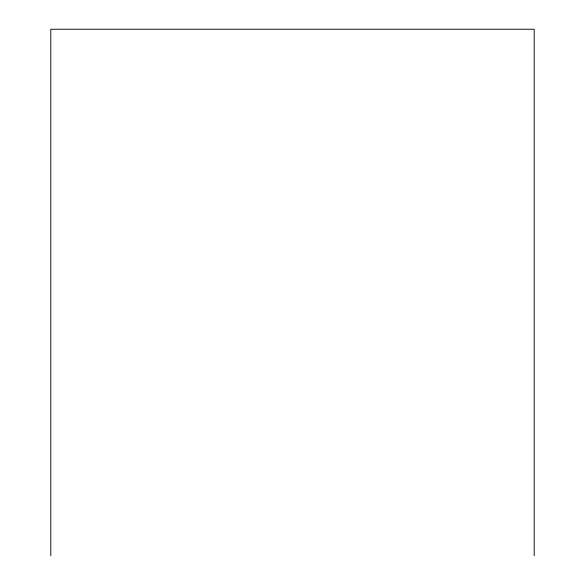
<?xml version="1.0" encoding="UTF-8"?>
<svg xmlns="http://www.w3.org/2000/svg" width="585" height="585" viewBox="0 0 585 585"><rect width="100%" height="100%" fill="white"/><g stroke="black" fill="none" stroke-linecap="round" stroke-linejoin="round"><path stroke-width="0.88" d="M534.207 555.75L534.207 29.25L50.793 29.25L50.793 555.75"/></g></svg>
